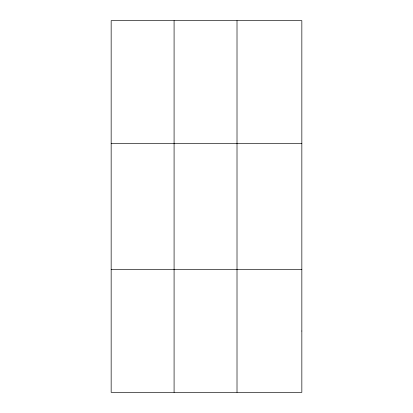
<?xml version="1.0" encoding="UTF-8"?>
<svg xmlns="http://www.w3.org/2000/svg" width="413" height="413" viewBox="0 0 413 413"><rect width="100%" height="100%" fill="white"/><g stroke="black" fill="none" stroke-linecap="round" stroke-linejoin="round"><path stroke-width="0.62" d="M174.085 20.65L174.085 392.35M237.01 20.65L237.01 392.35M111.159 143.311L301.841 143.311M111.159 269.689L301.841 269.689M301.841 331.019L301.841 392.35L111.159 392.35L111.159 20.65L301.841 20.65L301.841 331.019"/></g></svg>
